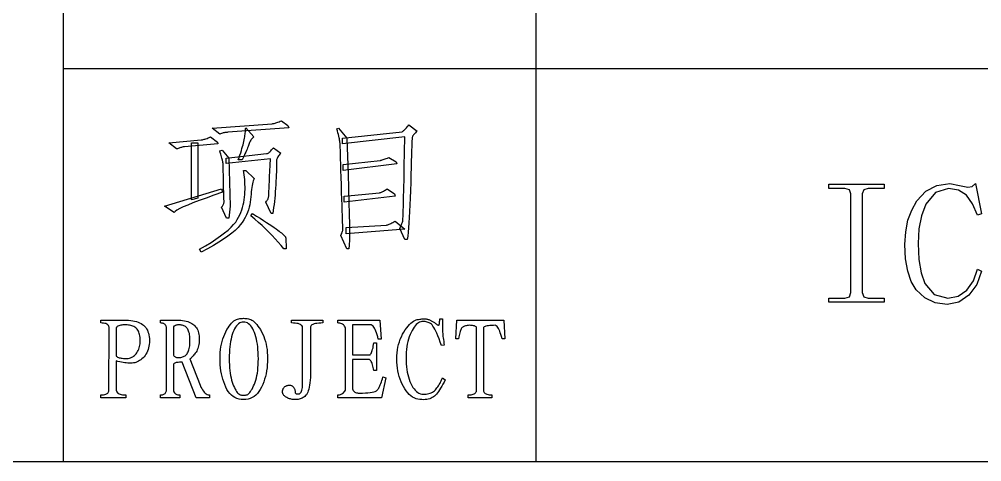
# Model space of a CAD drawing. Extents: x 0 to 420, y 0 to 297.
# Drawn here: x 362.25 to 378.54, y 15 to 22.5 of the extents above; entities that cross this region are included whole.
import ezdxf

# ---------------------------------------------------------------- set-up
doc = ezdxf.new("R2010")
doc.units = 0

msp = doc.modelspace()

# ---------------------------------------------------------------- linework, layer by layer
at = {"color": 7, "lineweight": 25}
for p, q in [((363, 15), (363, 35)), ((371, 15), (371, 35)), ((415, 21.66), (363, 21.66)), ((415, 15), (303, 15))]:
    msp.add_line(p, q, dxfattribs=at)
for points in [[(366.798, 20.701), (366.818, 20.662), (365.783, 20.584), (365.771, 20.583), (365.759, 20.583), (365.746, 20.581), (365.733, 20.579), (365.719, 20.576), (365.706, 20.573), (365.691, 20.569), (365.677, 20.565), (365.662, 20.56), (365.646, 20.554), (365.519, 20.652), (366.535, 20.73), (366.545, 20.731), (366.557, 20.732), (366.569, 20.735), (366.583, 20.738), (366.598, 20.742), (366.614, 20.748), (366.632, 20.754), (366.65, 20.761), (366.67, 20.77), (366.691, 20.779)], [(368.693, 18.953), (368.702, 18.972), (368.711, 18.99), (368.718, 19.007), (368.725, 19.022), (368.731, 19.037), (368.736, 19.051), (368.74, 19.063), (368.743, 19.075), (368.745, 19.085), (368.747, 19.094), (368.748, 19.116), (368.75, 19.165), (368.752, 19.24), (368.755, 19.341), (368.758, 19.469), (368.761, 19.624), (368.766, 19.804), (368.77, 20.012), (368.775, 20.245), (368.781, 20.506), (367.726, 20.388), (367.726, 20.486), (368.732, 20.593), (368.74, 20.598), (368.749, 20.604), (368.759, 20.612), (368.77, 20.622), (368.781, 20.633), (368.793, 20.645), (368.806, 20.659), (368.82, 20.675), (368.834, 20.692), (368.849, 20.711), (368.986, 20.603), (368.971, 20.59), (368.958, 20.577), (368.946, 20.564), (368.935, 20.552), (368.926, 20.54), (368.919, 20.528), (368.912, 20.517), (368.908, 20.506), (368.905, 20.496), (368.903, 20.486), (368.902, 20.47), (368.9, 20.44), (368.899, 20.398), (368.897, 20.342), (368.894, 20.274), (368.892, 20.192), (368.889, 20.097), (368.886, 19.989), (368.882, 19.868), (368.879, 19.734), (368.874, 19.598), (368.87, 19.47), (368.865, 19.352), (368.86, 19.242), (368.854, 19.141), (368.848, 19.049), (368.842, 18.965), (368.835, 18.89), (368.828, 18.824), (368.82, 18.767), (368.781, 18.767)], [(366.027, 20.115), (365.959, 20.115), (365.974, 20.157), (365.988, 20.197), (366.001, 20.236), (366.013, 20.273), (366.023, 20.308), (366.033, 20.341), (366.042, 20.373), (366.049, 20.402), (366.056, 20.43), (366.061, 20.457), (366.066, 20.482), (366.07, 20.506), (366.074, 20.529), (366.077, 20.551), (366.079, 20.571), (366.082, 20.592), (366.083, 20.611), (366.085, 20.629), (366.085, 20.646), (366.086, 20.662), (366.222, 20.506), (366.211, 20.496), (366.2, 20.485), (366.19, 20.474), (366.181, 20.462), (366.172, 20.449), (366.164, 20.436), (366.157, 20.423), (366.15, 20.409), (366.145, 20.394), (366.139, 20.379), (366.134, 20.362), (366.127, 20.343), (366.119, 20.322), (366.11, 20.299), (366.099, 20.274), (366.087, 20.246), (366.074, 20.217), (366.06, 20.185), (366.044, 20.151)], [(367.697, 18.836), (367.704, 18.851), (367.711, 18.866), (367.716, 18.88), (367.721, 18.894), (367.725, 18.908), (367.728, 18.921), (367.73, 18.933), (367.731, 18.945), (367.732, 18.957), (367.731, 18.967), (367.73, 18.984), (367.729, 19.014), (367.727, 19.056), (367.725, 19.11), (367.723, 19.176), (367.72, 19.255), (367.717, 19.347), (367.714, 19.45), (367.71, 19.566), (367.707, 19.695), (367.703, 19.824), (367.699, 19.939), (367.696, 20.043), (367.693, 20.133), (367.691, 20.211), (367.689, 20.277), (367.686, 20.33), (367.685, 20.37), (367.683, 20.398), (367.682, 20.413), (367.681, 20.423), (367.679, 20.436), (367.675, 20.452), (367.671, 20.471), (367.666, 20.492), (367.661, 20.517), (367.654, 20.544), (367.646, 20.574), (367.638, 20.607), (367.629, 20.642), (367.658, 20.652), (367.795, 20.486), (367.807, 20.172), (367.818, 19.886), (367.827, 19.628), (367.834, 19.399), (367.839, 19.197), (367.841, 19.024), (367.842, 18.878), (367.841, 18.761), (367.839, 18.672), (367.834, 18.611), (367.795, 18.611)], [(364.787, 20.408), (365.334, 20.457), (365.344, 20.457), (365.355, 20.459), (365.368, 20.461), (365.382, 20.465), (365.397, 20.469), (365.413, 20.474), (365.431, 20.481), (365.449, 20.488), (365.469, 20.496), (365.49, 20.506), (365.607, 20.418), (365.617, 20.388), (365.05, 20.34), (365.039, 20.337), (365.026, 20.335), (365.013, 20.332), (365, 20.329), (364.987, 20.325), (364.973, 20.321), (364.959, 20.316), (364.944, 20.311), (364.929, 20.306), (364.914, 20.301)], [(365.168, 19.441), (365.168, 20.408), (365.275, 20.408), (365.275, 19.47)], [(365.822, 19.334), (365.802, 19.129), (365.763, 19.129), (365.675, 19.314), (365.685, 19.324), (365.693, 19.334), (365.7, 19.345), (365.706, 19.356), (365.711, 19.367), (365.715, 19.378), (365.717, 19.39), (365.719, 19.402), (365.72, 19.414), (365.719, 19.426), (365.718, 19.441), (365.717, 19.46), (365.716, 19.484), (365.715, 19.512), (365.714, 19.544), (365.714, 19.58), (365.713, 19.621), (365.712, 19.666), (365.711, 19.715), (365.71, 19.768), (365.709, 19.821), (365.708, 19.87), (365.707, 19.913), (365.706, 19.952), (365.705, 19.986), (365.704, 20.014), (365.703, 20.038), (365.702, 20.057), (365.701, 20.071), (365.7, 20.081), (365.698, 20.089), (365.696, 20.099), (365.693, 20.112), (365.689, 20.128), (365.684, 20.145), (365.678, 20.166), (365.671, 20.188), (365.664, 20.214), (365.655, 20.241), (365.646, 20.271), (365.685, 20.281), (365.802, 20.144)], [(366.427, 19.402), (366.437, 19.414), (366.445, 19.425), (366.452, 19.436), (366.459, 19.447), (366.464, 19.458), (366.468, 19.469), (366.472, 19.479), (366.474, 19.49), (366.476, 19.5), (366.476, 19.509), (366.477, 19.525), (366.477, 19.55), (366.479, 19.586), (366.481, 19.633), (366.484, 19.69), (366.487, 19.758), (366.491, 19.836), (366.495, 19.925), (366.5, 20.025), (366.505, 20.134), (365.754, 20.056), (365.754, 20.144), (366.437, 20.222), (366.445, 20.223), (366.454, 20.226), (366.464, 20.231), (366.475, 20.238), (366.486, 20.247), (366.498, 20.258), (366.511, 20.27), (366.525, 20.285), (366.539, 20.301), (366.554, 20.32), (366.681, 20.232), (366.666, 20.215), (366.653, 20.199), (366.642, 20.183), (366.632, 20.169), (366.624, 20.155), (366.617, 20.142), (366.613, 20.131), (366.609, 20.12), (366.608, 20.11), (366.608, 20.1), (366.609, 20.089), (366.609, 20.072), (366.609, 20.051), (366.609, 20.024), (366.608, 19.992), (366.607, 19.954), (366.605, 19.912), (366.603, 19.864), (366.601, 19.812), (366.598, 19.754), (366.595, 19.694), (366.591, 19.635), (366.587, 19.577), (366.583, 19.521), (366.578, 19.466), (366.572, 19.411), (366.566, 19.359), (366.559, 19.307), (366.552, 19.256), (366.545, 19.207), (366.515, 19.207)], [(368.634, 20.086), (368.644, 20.047), (367.736, 19.939), (367.736, 20.037), (368.361, 20.105), (368.368, 20.107), (368.376, 20.11), (368.386, 20.114), (368.398, 20.118), (368.412, 20.122), (368.428, 20.127), (368.445, 20.133), (368.464, 20.14), (368.485, 20.146), (368.507, 20.154)], [(366.027, 19.055), (365.995, 19.013), (365.956, 18.968), (365.907, 18.922), (365.85, 18.874), (365.785, 18.825), (365.712, 18.774), (365.63, 18.721), (365.539, 18.666), (365.441, 18.61), (365.334, 18.552), (365.304, 18.601), (365.406, 18.661), (365.499, 18.718), (365.583, 18.774), (365.66, 18.827), (365.728, 18.878), (365.788, 18.928), (365.839, 18.975), (365.882, 19.02), (365.917, 19.063), (365.944, 19.104), (365.965, 19.144), (365.985, 19.185), (366.003, 19.227), (366.018, 19.268), (366.032, 19.311), (366.044, 19.353), (366.053, 19.396), (366.061, 19.44), (366.067, 19.484), (366.071, 19.529), (366.073, 19.574), (366.075, 19.617), (366.075, 19.66), (366.074, 19.702), (366.072, 19.744), (366.069, 19.784), (366.065, 19.824), (366.06, 19.863), (366.054, 19.902), (366.047, 19.939), (366.086, 19.939), (366.232, 19.802), (366.223, 19.784), (366.214, 19.762), (366.206, 19.737), (366.199, 19.71), (366.193, 19.68), (366.188, 19.648), (366.183, 19.612), (366.179, 19.574), (366.176, 19.534), (366.173, 19.49), (366.17, 19.445), (366.164, 19.401), (366.156, 19.357), (366.145, 19.313), (366.132, 19.269), (366.116, 19.226), (366.098, 19.183), (366.077, 19.14), (366.053, 19.098)], [(377.957, 17.668), (377.754, 17.695), (377.58, 17.777), (377.437, 17.913), (377.352, 18.054), (377.292, 18.229), (377.256, 18.44), (377.244, 18.685), (377.257, 18.898), (377.295, 19.092), (377.359, 19.266), (377.448, 19.422), (377.601, 19.585), (377.786, 19.682), (378.004, 19.715), (378.168, 19.685), (378.308, 19.656), (378.384, 19.668), (378.437, 19.715), (378.542, 19.2), (378.472, 19.177), (378.39, 19.372), (378.285, 19.516), (378.15, 19.603), (377.981, 19.633), (377.763, 19.565), (377.6, 19.364), (377.526, 19.17), (377.481, 18.948), (377.466, 18.697), (377.479, 18.429), (377.518, 18.203), (377.583, 18.019), (377.738, 17.834), (377.969, 17.773), (378.143, 17.807), (378.29, 17.908), (378.403, 18.064), (378.472, 18.264), (378.542, 18.229), (378.459, 18.005), (378.326, 17.826), (378.155, 17.707)], [(364.709, 19.334), (365.675, 19.627), (365.695, 19.568), (365.548, 19.517), (365.415, 19.47), (365.297, 19.427), (365.193, 19.387), (365.104, 19.351), (365.029, 19.318), (364.969, 19.29), (364.923, 19.265), (364.892, 19.244), (364.875, 19.226)], [(367.755, 19.5), (368.351, 19.558), (368.361, 19.561), (368.372, 19.564), (368.383, 19.569), (368.395, 19.574), (368.407, 19.58), (368.42, 19.588), (368.434, 19.596), (368.448, 19.605), (368.463, 19.615), (368.478, 19.627), (368.605, 19.539), (368.615, 19.5), (367.755, 19.402)], [(375.957, 19.633), (375.957, 19.703), (376.892, 19.703), (376.892, 19.633), (376.623, 19.633), (376.547, 19.609), (376.518, 19.539), (376.518, 17.867), (376.547, 17.796), (376.623, 17.773), (376.892, 17.773), (376.892, 17.703), (375.957, 17.703), (375.957, 17.773), (376.226, 17.773), (376.308, 17.796), (376.331, 17.867), (376.331, 19.539), (376.308, 19.609), (376.226, 19.633)], [(366.652, 18.909), (366.672, 18.893), (366.691, 18.878), (366.707, 18.864), (366.721, 18.851), (366.734, 18.839), (366.744, 18.829), (366.752, 18.819), (366.758, 18.81), (366.762, 18.803), (366.764, 18.797), (366.765, 18.789), (366.766, 18.78), (366.767, 18.768), (366.767, 18.753), (366.768, 18.736), (366.768, 18.716), (366.769, 18.693), (366.769, 18.668), (366.769, 18.641), (366.769, 18.611), (366.73, 18.611), (366.684, 18.668), (366.636, 18.724), (366.586, 18.78), (366.533, 18.836), (366.479, 18.892), (366.422, 18.947), (366.363, 19.003), (366.302, 19.058), (366.239, 19.113), (366.173, 19.168), (366.203, 19.207), (366.269, 19.165), (366.33, 19.126), (366.387, 19.09), (366.439, 19.056), (366.486, 19.025), (366.529, 18.996), (366.566, 18.971), (366.6, 18.947), (366.628, 18.927)], [(367.785, 18.972), (368.468, 19.011), (368.479, 19.014), (368.49, 19.017), (368.502, 19.022), (368.515, 19.027), (368.529, 19.033), (368.545, 19.041), (368.561, 19.049), (368.578, 19.058), (368.596, 19.069), (368.615, 19.08), (368.781, 18.943), (367.785, 18.865)], [(363.776, 17.281), (363.772, 17.295), (363.766, 17.307), (363.757, 17.317), (363.746, 17.326), (363.733, 17.334), (363.718, 17.341), (363.701, 17.345), (363.681, 17.349), (363.659, 17.351), (363.635, 17.352), (363.635, 17.399), (364.065, 17.399), (364.103, 17.398), (364.139, 17.395), (364.174, 17.391), (364.206, 17.385), (364.236, 17.377), (364.264, 17.368), (364.291, 17.357), (364.315, 17.344), (364.338, 17.329), (364.358, 17.313), (364.377, 17.295), (364.393, 17.275), (364.408, 17.253), (364.421, 17.23), (364.431, 17.205), (364.44, 17.179), (364.447, 17.15), (364.452, 17.12), (364.455, 17.088), (364.456, 17.055), (364.455, 17.021), (364.452, 16.989), (364.448, 16.958), (364.441, 16.929), (364.433, 16.901), (364.423, 16.874), (364.412, 16.849), (364.398, 16.825), (364.383, 16.802), (364.366, 16.781), (364.348, 16.762), (364.329, 16.745), (364.31, 16.729), (364.29, 16.715), (364.27, 16.703), (364.25, 16.693), (364.229, 16.685), (364.207, 16.679), (364.185, 16.675), (364.163, 16.672), (364.14, 16.671), (364.116, 16.671), (364.091, 16.672), (364.065, 16.675), (364.039, 16.678), (364.011, 16.682), (363.983, 16.688), (363.954, 16.695), (363.924, 16.702), (363.893, 16.711), (363.893, 16.211), (363.898, 16.196), (363.905, 16.183), (363.915, 16.171), (363.927, 16.161), (363.942, 16.153), (363.96, 16.146), (363.98, 16.14), (364.003, 16.136), (364.029, 16.134), (364.057, 16.133), (364.057, 16.086), (363.635, 16.086), (363.635, 16.133), (363.659, 16.134), (363.681, 16.136), (363.7, 16.139), (363.717, 16.143), (363.731, 16.149), (363.743, 16.156), (363.753, 16.164), (363.76, 16.173), (363.766, 16.184), (363.768, 16.196)], [(364.237, 17.258), (364.224, 17.27), (364.21, 17.281), (364.194, 17.29), (364.178, 17.298), (364.16, 17.305), (364.141, 17.311), (364.121, 17.315), (364.1, 17.318), (364.077, 17.32), (364.053, 17.321), (364.03, 17.32), (364.008, 17.319), (363.988, 17.316), (363.97, 17.313), (363.953, 17.309), (363.938, 17.304), (363.924, 17.298), (363.912, 17.291), (363.902, 17.283), (363.893, 17.274), (363.893, 16.789), (363.905, 16.782), (363.917, 16.775), (363.931, 16.769), (363.946, 16.764), (363.962, 16.76), (363.979, 16.756), (363.997, 16.754), (364.016, 16.752), (364.036, 16.751), (364.057, 16.75), (364.079, 16.751), (364.099, 16.753), (364.119, 16.758), (364.138, 16.763), (364.156, 16.771), (364.173, 16.78), (364.189, 16.79), (364.205, 16.803), (364.219, 16.817), (364.233, 16.832), (364.246, 16.849), (364.257, 16.867), (364.267, 16.887), (364.276, 16.907), (364.283, 16.929), (364.289, 16.952), (364.294, 16.976), (364.297, 17.001), (364.299, 17.027), (364.3, 17.055), (364.299, 17.082), (364.297, 17.108), (364.294, 17.132), (364.29, 17.155), (364.284, 17.176), (364.277, 17.196), (364.269, 17.213), (364.26, 17.23), (364.249, 17.245)], [(364.862, 16.656), (364.862, 16.211), (364.866, 16.196), (364.871, 16.183), (364.878, 16.171), (364.887, 16.161), (364.897, 16.153), (364.909, 16.146), (364.922, 16.14), (364.937, 16.136), (364.953, 16.134), (364.971, 16.133), (364.971, 16.086), (364.643, 16.086), (364.643, 16.133), (364.66, 16.134), (364.675, 16.136), (364.689, 16.139), (364.701, 16.144), (364.712, 16.151), (364.721, 16.158), (364.729, 16.167), (364.736, 16.178), (364.741, 16.19), (364.745, 16.203), (364.745, 17.281), (364.741, 17.295), (364.736, 17.307), (364.729, 17.317), (364.721, 17.326), (364.712, 17.334), (364.701, 17.341), (364.689, 17.345), (364.675, 17.349), (364.66, 17.351), (364.643, 17.352), (364.643, 17.399), (364.987, 17.399), (365.019, 17.395), (365.049, 17.39), (365.077, 17.384), (365.104, 17.376), (365.129, 17.367), (365.152, 17.357), (365.173, 17.346), (365.192, 17.334), (365.21, 17.32), (365.225, 17.305), (365.239, 17.289), (365.252, 17.271), (365.263, 17.251), (365.273, 17.231), (365.281, 17.208), (365.288, 17.184), (365.293, 17.159), (365.297, 17.132), (365.299, 17.104), (365.3, 17.074), (365.299, 17.045), (365.297, 17.016), (365.294, 16.989), (365.289, 16.964), (365.283, 16.94), (365.276, 16.917), (365.267, 16.896), (365.257, 16.876), (365.246, 16.857), (365.233, 16.84), (365.22, 16.824), (365.208, 16.81), (365.197, 16.797), (365.187, 16.785), (365.177, 16.775), (365.169, 16.766), (365.161, 16.758), (365.154, 16.751), (365.148, 16.746), (365.143, 16.742), (365.315, 16.297), (365.328, 16.267), (365.341, 16.241), (365.355, 16.217), (365.37, 16.196), (365.385, 16.178), (365.401, 16.163), (365.418, 16.151), (365.435, 16.142), (365.453, 16.136), (365.471, 16.133), (365.471, 16.086), (365.245, 16.086), (365.01, 16.688), (364.987, 16.687), (364.965, 16.686), (364.945, 16.685), (364.927, 16.683), (364.911, 16.68), (364.897, 16.676), (364.885, 16.672), (364.875, 16.668), (364.868, 16.662)], [(365.096, 17.258), (365.087, 17.27), (365.076, 17.281), (365.065, 17.29), (365.053, 17.298), (365.04, 17.305), (365.026, 17.311), (365.012, 17.315), (364.996, 17.318), (364.98, 17.32), (364.964, 17.321), (364.947, 17.32), (364.932, 17.319), (364.918, 17.317), (364.906, 17.314), (364.895, 17.311), (364.886, 17.306), (364.878, 17.301), (364.871, 17.296), (364.866, 17.289), (364.862, 17.281), (364.862, 16.813), (364.866, 16.804), (364.871, 16.796), (364.877, 16.789), (364.885, 16.783), (364.893, 16.778), (364.903, 16.773), (364.915, 16.77), (364.927, 16.768), (364.941, 16.766), (364.956, 16.766), (364.973, 16.766), (364.989, 16.768), (365.004, 16.772), (365.019, 16.776), (365.033, 16.782), (365.046, 16.79), (365.059, 16.798), (365.071, 16.808), (365.082, 16.82), (365.093, 16.832), (365.102, 16.846), (365.111, 16.862), (365.118, 16.879), (365.125, 16.898), (365.131, 16.919), (365.135, 16.941), (365.139, 16.965), (365.141, 16.991), (365.143, 17.018), (365.143, 17.047), (365.143, 17.076), (365.141, 17.103), (365.139, 17.128), (365.136, 17.152), (365.132, 17.174), (365.126, 17.194), (365.12, 17.213), (365.113, 17.23), (365.105, 17.245)], [(365.749, 17.203), (365.768, 17.239), (365.788, 17.272), (365.808, 17.301), (365.828, 17.328), (365.847, 17.351), (365.867, 17.371), (365.887, 17.387), (365.908, 17.401), (365.928, 17.411), (365.948, 17.418), (365.968, 17.423), (365.989, 17.427), (366.009, 17.43), (366.029, 17.431), (366.05, 17.432), (366.07, 17.431), (366.09, 17.43), (366.111, 17.427), (366.131, 17.423), (366.151, 17.418), (366.171, 17.411), (366.192, 17.401), (366.212, 17.387), (366.232, 17.371), (366.253, 17.351), (366.273, 17.328), (366.293, 17.301), (366.314, 17.272), (366.334, 17.239), (366.354, 17.203), (366.374, 17.165), (366.391, 17.125), (366.406, 17.083), (366.419, 17.04), (366.43, 16.995), (366.44, 16.949), (366.447, 16.901), (366.452, 16.851), (366.455, 16.799), (366.456, 16.746), (366.455, 16.693), (366.452, 16.641), (366.447, 16.59), (366.44, 16.54), (366.43, 16.491), (366.419, 16.444), (366.406, 16.398), (366.391, 16.353), (366.374, 16.309), (366.354, 16.266), (366.333, 16.226), (366.31, 16.19), (366.284, 16.158), (366.257, 16.131), (366.227, 16.108), (366.196, 16.089), (366.162, 16.074), (366.127, 16.063), (366.089, 16.057), (366.05, 16.055), (366.01, 16.057), (365.973, 16.063), (365.937, 16.074), (365.904, 16.089), (365.873, 16.108), (365.844, 16.131), (365.817, 16.158), (365.792, 16.19), (365.769, 16.226), (365.749, 16.266), (365.73, 16.309), (365.714, 16.353), (365.699, 16.398), (365.686, 16.444), (365.676, 16.491), (365.667, 16.54), (365.66, 16.59), (365.655, 16.641), (365.652, 16.693), (365.651, 16.746), (365.652, 16.799), (365.655, 16.851), (365.66, 16.901), (365.667, 16.949), (365.676, 16.995), (365.686, 17.04), (365.699, 17.083), (365.714, 17.125), (365.73, 17.165)], [(365.807, 16.746), (365.808, 16.693), (365.81, 16.643), (365.813, 16.594), (365.817, 16.548), (365.823, 16.504), (365.83, 16.462), (365.838, 16.423), (365.847, 16.385), (365.858, 16.35), (365.87, 16.317), (365.882, 16.286), (365.895, 16.258), (365.907, 16.233), (365.919, 16.211), (365.931, 16.192), (365.943, 16.175), (365.955, 16.161), (365.967, 16.15), (365.979, 16.142), (365.991, 16.137), (366.003, 16.133), (366.014, 16.131), (366.026, 16.129), (366.038, 16.128), (366.05, 16.127), (366.061, 16.128), (366.073, 16.129), (366.085, 16.131), (366.096, 16.133), (366.108, 16.137), (366.12, 16.142), (366.132, 16.15), (366.144, 16.161), (366.156, 16.175), (366.169, 16.192), (366.181, 16.211), (366.194, 16.233), (366.207, 16.258), (366.22, 16.286), (366.233, 16.317), (366.246, 16.35), (366.257, 16.385), (366.267, 16.423), (366.276, 16.462), (366.283, 16.504), (366.289, 16.548), (366.294, 16.594), (366.297, 16.643), (366.299, 16.693), (366.3, 16.746), (366.299, 16.799), (366.297, 16.85), (366.294, 16.9), (366.289, 16.947), (366.283, 16.992), (366.276, 17.036), (366.267, 17.078), (366.257, 17.118), (366.246, 17.156), (366.233, 17.192), (366.219, 17.225), (366.205, 17.255), (366.189, 17.281), (366.172, 17.304), (366.154, 17.323), (366.135, 17.339), (366.115, 17.352), (366.094, 17.36), (366.072, 17.366), (366.05, 17.367), (366.027, 17.366), (366.005, 17.36), (365.984, 17.352), (365.965, 17.339), (365.946, 17.323), (365.929, 17.304), (365.912, 17.281), (365.897, 17.255), (365.883, 17.225), (365.87, 17.192), (365.858, 17.156), (365.847, 17.118), (365.838, 17.078), (365.83, 17.036), (365.823, 16.992), (365.817, 16.947), (365.813, 16.9), (365.81, 16.85), (365.808, 16.799)], [(366.772, 16.094), (366.761, 16.102), (366.751, 16.11), (366.742, 16.118), (366.734, 16.126), (366.727, 16.135), (366.722, 16.144), (366.717, 16.152), (366.713, 16.161), (366.711, 16.171), (366.71, 16.18), (366.709, 16.189), (366.71, 16.198), (366.711, 16.207), (366.712, 16.216), (366.715, 16.224), (366.718, 16.232), (366.721, 16.24), (366.726, 16.247), (366.731, 16.255), (366.737, 16.262), (366.744, 16.269), (366.75, 16.275), (366.758, 16.28), (366.766, 16.284), (366.774, 16.288), (366.783, 16.291), (366.792, 16.294), (366.802, 16.296), (366.812, 16.297), (366.823, 16.297), (366.834, 16.297), (366.844, 16.296), (366.853, 16.294), (366.862, 16.291), (366.87, 16.287), (366.877, 16.283), (366.884, 16.278), (366.891, 16.272), (366.896, 16.265), (366.901, 16.258), (366.906, 16.25), (366.909, 16.243), (366.913, 16.235), (366.915, 16.227), (366.918, 16.22), (366.919, 16.213), (366.921, 16.205), (366.921, 16.198), (366.921, 16.191), (366.921, 16.184), (366.921, 16.177), (366.922, 16.171), (366.924, 16.166), (366.928, 16.161), (366.932, 16.157), (366.938, 16.154), (366.946, 16.152), (366.954, 16.15), (366.964, 16.149), (366.975, 16.149), (366.987, 16.15), (366.997, 16.154), (367.007, 16.161), (367.015, 16.17), (367.023, 16.182), (367.03, 16.196), (367.036, 16.214), (367.042, 16.234), (367.046, 16.256), (367.05, 16.281), (367.05, 17.281), (367.045, 17.295), (367.037, 17.307), (367.026, 17.317), (367.012, 17.326), (366.995, 17.334), (366.975, 17.341), (366.951, 17.345), (366.925, 17.349), (366.895, 17.351), (366.862, 17.352), (366.862, 17.399), (367.393, 17.399), (367.393, 17.352), (367.356, 17.351), (367.322, 17.349), (367.292, 17.346), (367.266, 17.342), (367.243, 17.336), (367.224, 17.329), (367.208, 17.321), (367.196, 17.312), (367.187, 17.301), (367.182, 17.289), (367.182, 16.43), (367.179, 16.383), (367.174, 16.34), (367.168, 16.3), (367.162, 16.264), (367.154, 16.232), (367.145, 16.203), (367.136, 16.177), (367.125, 16.155), (367.113, 16.136), (367.1, 16.121), (367.087, 16.109), (367.072, 16.097), (367.057, 16.087), (367.042, 16.079), (367.025, 16.071), (367.008, 16.066), (366.99, 16.061), (366.972, 16.058), (366.952, 16.056), (366.932, 16.055), (366.912, 16.055), (366.893, 16.056), (366.875, 16.058), (366.858, 16.061), (366.842, 16.065), (366.826, 16.069), (366.811, 16.074), (366.797, 16.08), (366.784, 16.087)], [(368.331, 17.078), (368.321, 17.117), (368.311, 17.153), (368.301, 17.185), (368.29, 17.215), (368.278, 17.24), (368.266, 17.263), (368.254, 17.282), (368.241, 17.298), (368.227, 17.311), (368.214, 17.321), (367.893, 17.321), (367.893, 16.813), (367.931, 16.813), (367.968, 16.813), (368.002, 16.813), (368.035, 16.813), (368.065, 16.813), (368.094, 16.813), (368.121, 16.813), (368.146, 16.813), (368.169, 16.813), (368.19, 16.813), (368.199, 16.823), (368.208, 16.836), (368.215, 16.851), (368.223, 16.868), (368.229, 16.887), (368.235, 16.908), (368.241, 16.932), (368.245, 16.958), (368.249, 16.986), (368.253, 17.016), (368.3, 17.016), (368.3, 16.547), (368.253, 16.547), (368.249, 16.574), (368.245, 16.6), (368.24, 16.623), (368.234, 16.645), (368.227, 16.664), (368.22, 16.682), (368.212, 16.698), (368.203, 16.712), (368.193, 16.724), (368.182, 16.735), (368.146, 16.735), (368.111, 16.735), (368.078, 16.735), (368.046, 16.735), (368.016, 16.735), (367.988, 16.735), (367.962, 16.735), (367.937, 16.735), (367.914, 16.735), (367.893, 16.735), (367.893, 16.235), (367.899, 16.221), (367.905, 16.209), (367.914, 16.199), (367.923, 16.19), (367.934, 16.182), (367.947, 16.176), (367.961, 16.171), (367.976, 16.167), (367.992, 16.165), (368.01, 16.164), (368.063, 16.165), (368.111, 16.167), (368.153, 16.17), (368.192, 16.174), (368.225, 16.179), (368.254, 16.185), (368.278, 16.193), (368.298, 16.202), (368.313, 16.212), (368.323, 16.223), (368.331, 16.236), (368.339, 16.25), (368.347, 16.267), (368.355, 16.285), (368.364, 16.306), (368.373, 16.328), (368.382, 16.353), (368.391, 16.379), (368.4, 16.407), (368.409, 16.438), (368.456, 16.422), (368.385, 16.086), (367.643, 16.086), (367.643, 16.133), (367.659, 16.134), (367.674, 16.136), (367.688, 16.14), (367.702, 16.146), (367.716, 16.153), (367.729, 16.161), (367.741, 16.171), (367.753, 16.183), (367.765, 16.196), (367.776, 16.211), (367.776, 17.266), (367.769, 17.282), (367.761, 17.297), (367.751, 17.31), (367.74, 17.321), (367.727, 17.33), (367.713, 17.338), (367.698, 17.344), (367.681, 17.348), (367.663, 17.351), (367.643, 17.352), (367.643, 17.399), (368.354, 17.399), (368.378, 17.078)], [(368.643, 16.742), (368.645, 16.795), (368.648, 16.846), (368.654, 16.895), (368.663, 16.943), (368.674, 16.989), (368.687, 17.034), (368.703, 17.078), (368.721, 17.12), (368.741, 17.16), (368.764, 17.199), (368.788, 17.236), (368.812, 17.269), (368.836, 17.299), (368.859, 17.325), (368.882, 17.348), (368.904, 17.367), (368.926, 17.383), (368.948, 17.396), (368.97, 17.405), (368.991, 17.41), (369.012, 17.414), (369.031, 17.417), (369.05, 17.419), (369.067, 17.421), (369.084, 17.422), (369.099, 17.423), (369.114, 17.422), (369.127, 17.422), (369.14, 17.42), (369.151, 17.418), (369.162, 17.416), (369.173, 17.413), (369.184, 17.409), (369.195, 17.405), (369.206, 17.401), (369.217, 17.396), (369.228, 17.39), (369.239, 17.384), (369.25, 17.378), (369.26, 17.371), (369.271, 17.364), (369.281, 17.358), (369.291, 17.351), (369.3, 17.345), (369.308, 17.339), (369.316, 17.333), (369.324, 17.328), (369.331, 17.323), (369.337, 17.318), (369.343, 17.313), (369.348, 17.31), (369.352, 17.31), (369.356, 17.313), (369.36, 17.319), (369.363, 17.328), (369.366, 17.341), (369.367, 17.356), (369.369, 17.375), (369.37, 17.397), (369.37, 17.422), (369.417, 17.422), (369.417, 17.406), (369.417, 17.39), (369.417, 17.373), (369.417, 17.356), (369.417, 17.338), (369.417, 17.32), (369.417, 17.301), (369.417, 17.282), (369.417, 17.262), (369.417, 17.242), (369.417, 17.221), (369.418, 17.199), (369.42, 17.176), (369.422, 17.151), (369.425, 17.125), (369.428, 17.098), (369.432, 17.07), (369.437, 17.04), (369.442, 17.009), (369.448, 16.977), (369.401, 16.969), (369.38, 17.029), (369.359, 17.083), (369.34, 17.133), (369.321, 17.177), (369.303, 17.216), (369.287, 17.25), (369.271, 17.278), (369.256, 17.301), (369.242, 17.319), (369.229, 17.332), (369.216, 17.342), (369.203, 17.35), (369.189, 17.357), (369.174, 17.363), (369.158, 17.368), (369.142, 17.372), (369.125, 17.375), (369.107, 17.376), (369.088, 17.376), (369.069, 17.375), (369.05, 17.372), (369.03, 17.365), (369.012, 17.355), (368.993, 17.342), (368.974, 17.325), (368.956, 17.305), (368.938, 17.282), (368.92, 17.255), (368.903, 17.225), (368.885, 17.192), (368.869, 17.156), (368.855, 17.118), (368.842, 17.079), (368.831, 17.038), (368.821, 16.995), (368.813, 16.951), (368.807, 16.905), (368.803, 16.858), (368.8, 16.809), (368.8, 16.758), (368.8, 16.707), (368.803, 16.658), (368.807, 16.611), (368.813, 16.565), (368.82, 16.521), (368.829, 16.478), (368.84, 16.437), (368.852, 16.398), (368.866, 16.36), (368.882, 16.324), (368.898, 16.291), (368.916, 16.261), (368.935, 16.234), (368.955, 16.211), (368.975, 16.192), (368.997, 16.175), (369.019, 16.163), (369.043, 16.153), (369.067, 16.147), (369.093, 16.145), (369.118, 16.145), (369.142, 16.146), (369.165, 16.15), (369.187, 16.155), (369.208, 16.161), (369.228, 16.17), (369.246, 16.179), (369.264, 16.191), (369.28, 16.204), (369.296, 16.219), (369.31, 16.235), (369.324, 16.252), (369.338, 16.27), (369.351, 16.289), (369.363, 16.309), (369.375, 16.33), (369.386, 16.351), (369.397, 16.374), (369.407, 16.398), (369.417, 16.422), (369.464, 16.391), (369.444, 16.351), (369.424, 16.315), (369.404, 16.281), (369.385, 16.249), (369.367, 16.22), (369.349, 16.193), (369.331, 16.17), (369.314, 16.148), (369.297, 16.13), (369.28, 16.113), (369.263, 16.1), (369.244, 16.087), (369.223, 16.077), (369.201, 16.068), (369.177, 16.062), (369.152, 16.057), (369.125, 16.054), (369.096, 16.052), (369.066, 16.053), (369.034, 16.055), (369.002, 16.06), (368.97, 16.069), (368.94, 16.081), (368.911, 16.097), (368.883, 16.117), (368.855, 16.141), (368.829, 16.169), (368.804, 16.2), (368.78, 16.235), (368.757, 16.274), (368.735, 16.315), (368.716, 16.357), (368.699, 16.401), (368.684, 16.446), (368.672, 16.492), (368.661, 16.54), (368.654, 16.589), (368.648, 16.639), (368.644, 16.69)], [(370.315, 17.313), (370.279, 17.312), (370.247, 17.311), (370.218, 17.309), (370.193, 17.306), (370.171, 17.303), (370.152, 17.299), (370.137, 17.294), (370.125, 17.288), (370.117, 17.281), (370.112, 17.274), (370.112, 16.196), (370.116, 16.184), (370.123, 16.173), (370.131, 16.164), (370.142, 16.156), (370.155, 16.149), (370.17, 16.143), (370.188, 16.139), (370.207, 16.136), (370.229, 16.134), (370.253, 16.133), (370.253, 16.086), (369.854, 16.086), (369.854, 16.133), (369.878, 16.134), (369.9, 16.136), (369.919, 16.139), (369.937, 16.144), (369.952, 16.151), (369.965, 16.158), (369.976, 16.167), (369.984, 16.178), (369.991, 16.19), (369.995, 16.203), (369.995, 17.274), (369.991, 17.281), (369.985, 17.288), (369.977, 17.294), (369.967, 17.299), (369.956, 17.303), (369.942, 17.306), (369.927, 17.309), (369.91, 17.311), (369.891, 17.312), (369.87, 17.313), (369.852, 17.311), (369.835, 17.308), (369.819, 17.306), (369.805, 17.302), (369.792, 17.298), (369.78, 17.293), (369.769, 17.288), (369.76, 17.283), (369.752, 17.276), (369.745, 17.27), (369.739, 17.262), (369.733, 17.251), (369.727, 17.238), (369.721, 17.223), (369.716, 17.206), (369.71, 17.187), (369.705, 17.165), (369.7, 17.141), (369.695, 17.115), (369.69, 17.086), (369.643, 17.086), (369.659, 17.399), (370.456, 17.399), (370.471, 17.086), (370.425, 17.086), (370.415, 17.122), (370.405, 17.155), (370.395, 17.185), (370.385, 17.212), (370.374, 17.237), (370.363, 17.258), (370.351, 17.276), (370.34, 17.291), (370.328, 17.303)]]:
    msp.add_lwpolyline(points, close=True, dxfattribs=at)

doc.saveas('drawing.dxf')
